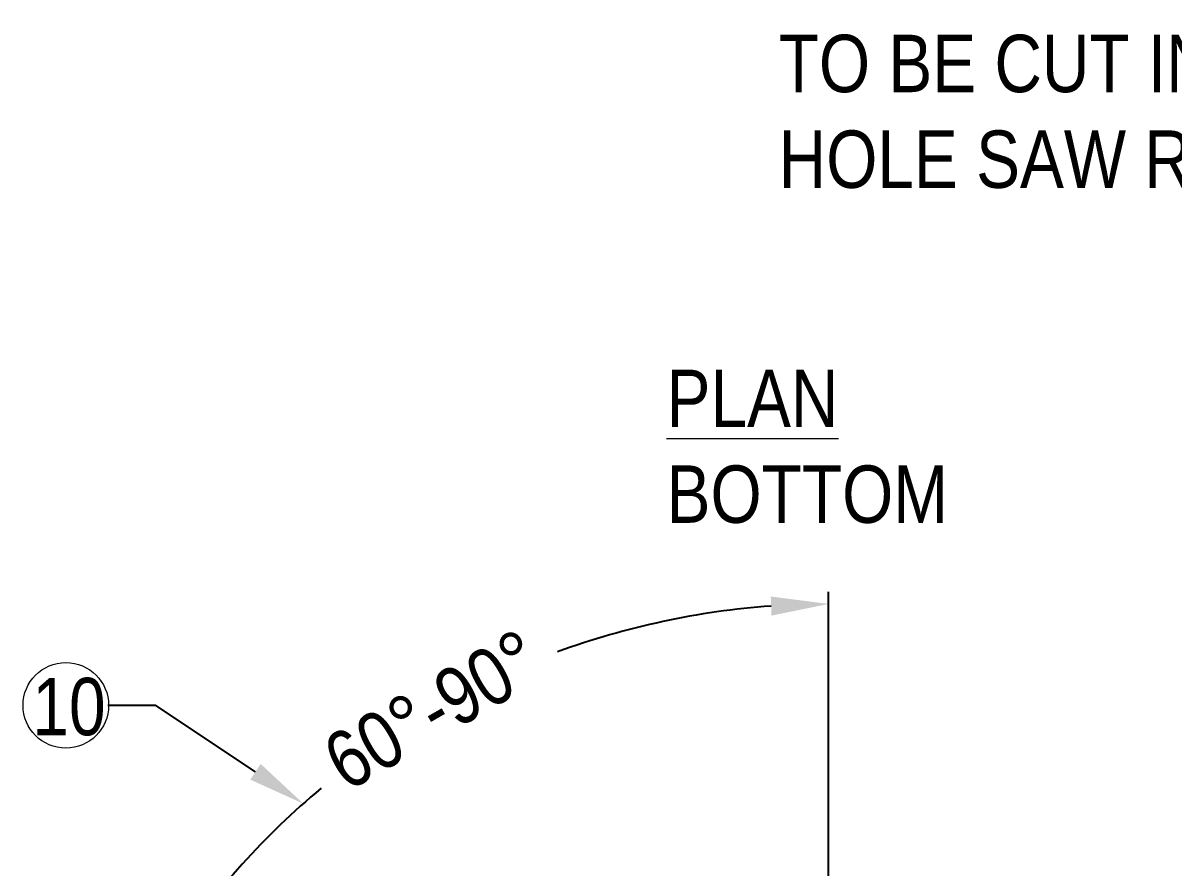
# Model space of a CAD drawing. Extents: x 0 to 216, y -4 to 280.
# Drawn here: x 130.42 to 178.11, y 166 to 201.04 of the extents above; entities that cross this region are included whole.
import ezdxf
from ezdxf import colors
from ezdxf.entities.mleader import LeaderData, LeaderLine
from ezdxf.math import Vec2, Vec3

# ---------------------------------------------------------------- set-up
doc = ezdxf.new("R2010")
doc.units = 0
doc.header["$LTSCALE"] = 10
doc.header["$MEASUREMENT"] = 0
doc.layers.add('CADdetails-1-ANNO', color=41, linetype='CONTINUOUS', lineweight=5)
doc.styles.add('CADdetails-DIMENSIONS', font='ARIALN.TTF', dxfattribs={"height": 2.38})
doc.styles.add('CADdetails-NOTES', font='ARIALN.TTF', dxfattribs={"height": 2.38})
doc.dimstyles.new('CADdetails-DIM', dxfattribs={"dimtxt": 2.38, "dimasz": 2.38, "dimexe": 0.5, "dimexo": 1.5, "dimgap": 1, "dimtad": 0, "dimzin": 0, "dimdsep": 46, "dimtxsty": 'CADdetails-DIMENSIONS', "dimcen": 1, "dimclrd": 256, "dimclre": 256, "dimclrt": 256, "dimadec": 0, "dimazin": 0, "dimtfac": 1, "dimtofl": 0, "dimtmove": 0, "dimatfit": 3, "dimfxl": 1, "dimtolj": 1, "dimtzin": 0, "dimarcsym": 0})

# ---------------------------------------------------------------- blocks, each defined once
blk = doc.blocks.new('*D4')
at = {"layer": 'CADdetails-1-ANNO', "lineweight": -2, "transparency": 16777216}
for p, q in [((163.795, 160.011), (163.795, 177.451)), ((135.473, 160.549), (134.997, 160.824))]:
    blk.add_line(p, q, dxfattribs=at)
for start, end in [(94.1642, 110.0545), (129.9455, 145.8358)]:
    blk.add_arc((163.795, 144.197), 32.754, start, end, dxfattribs=at)
at = {"layer": 'CADdetails-1-ANNO', "transparency": 16777216}
for points in [[(161.402, 177.261), (161.431, 176.468), (163.795, 176.951)], [(137.03, 162.38), (136.358, 162.801), (135.43, 160.574)]]:
    blk.add_solid(points, dxfattribs=at)
at = {"layer": 'CADdetails-1-ANNO', "transparency": 16777216, "insert": (147.418, 172.563), "char_height": 2.38, "attachment_point": 5, "rotation": 30, "style": 'CADdetails-DIMENSIONS'}
blk.add_mtext('\\A1;60%%D-90%%D', dxfattribs=at)

msp = doc.modelspace()

# ---------------------------------------------------------------- linework, layer by layer
at = {"layer": 'CADdetails-1-ANNO'}
msp.add_circle((132.191, 172.747), 1.773, dxfattribs=at)

# ---------------------------------------------------------------- texts
at = {"layer": 'CADdetails-1-ANNO', "insert": (148.49, 186.662), "char_height": 2.38, "attachment_point": 1, "style": 'CADdetails-DIMENSIONS'}
msp.add_mtext_dynamic_manual_height_columns('\\pi8.5948;{\\LPLAN \\P\\pi6.3073;}BOTTOM ', width=23.87334, gutter_width=11.9, heights=[0], dxfattribs=at)
at = {"layer": 'CADdetails-1-ANNO', "insert": (130.807, 173.887), "char_height": 2.38, "width": 1.29911, "attachment_point": 1, "style": 'CADdetails-NOTES'}
msp.add_mtext('10', dxfattribs=at)

# ---------------------------------------------------------------- dimensions: what is measured, and where the dimension line sits
at = {"layer": 'CADdetails-1-ANNO'}
dim = msp.add_angular_dim_2l(base=(152.593, 174.976), line1=((140.398, 157.706), (136.772, 159.799)), line2=((163.795, 150.677), (163.795, 158.511)), text='60%%D-90%%D', dimstyle='CADdetails-DIM', dxfattribs=at)
dim.commit()
dim.dimension.update_dxf_attribs({"geometry": '*D4', "text_midpoint": (147.418, 172.563)})

# ---------------------------------------------------------------- leaders
ml = msp.add_multileader_mtext('Standard', dxfattribs=at)
ml.set_content('%%C1 15/16" TO %%C2" HOLE REQUIRED \\PTO BE CUT IN PIPE.\\PHOLE SAW RECOMMENDED', color=256, style='CADdetails-DIMENSIONS')
ml.set_leader_properties()
ml.build(insert=Vec2(0, 0))
ml.multileader.update_dxf_attribs({"dogleg_length": 2, "arrow_head_size": 2.38})
ctx = ml.context
ctx.base_point, ctx.char_height, ctx.arrow_head_size, ctx.landing_gap_size, ctx.plane_origin = Vec3(160.23, 203.307), 2.38, 2.38, 1.5, Vec3(156.91, 210.97)
notes = []
notes.append((ctx, [(0, (1, 1, 0), (158.23, 203.307), (1, 0), 2, [(0, [(156.91, 210.97)], 0, [])])]))
ctx.mtext.insert, ctx.mtext.flow_direction = Vec3(161.73, 204.517), 5
ml = msp.add_multileader_mtext('Standard', dxfattribs=at)
ml.set_content('', color=256, style='CADdetails-DIMENSIONS')
ml.set_leader_properties()
ml.build(insert=Vec2(0, 0))
ml.multileader.update_dxf_attribs({"dogleg_length": 2, "arrow_head_size": 2.38})
ctx = ml.context
ctx.base_point, ctx.char_height, ctx.arrow_head_size, ctx.landing_gap_size, ctx.plane_origin = Vec3(130.926, 172.747), 2.38, 2.38, 1.5, Vec3(142.03, 168.673)
ctx.text_align_type = 2
notes.append((ctx, [(0, (1, 1, 0), (135.926, 172.747), (-1, 0), 2, [(0, [(142.03, 168.673)], 0, [])])]))
ctx.mtext.insert, ctx.mtext.alignment, ctx.mtext.flow_direction = Vec3(132.426, 173.937), 3, 5
for ctx, leaders in notes:
    for number, flags, end, landing, length, lines in leaders:
        leader = LeaderData()
        leader.index, (leader.has_last_leader_line, leader.has_dogleg_vector, leader.attachment_direction) = number, flags
        leader.last_leader_point, leader.dogleg_vector, leader.dogleg_length = Vec3(end), Vec3(landing), length
        for number, points, colour, breaks in lines:
            line = LeaderLine()
            line.index, line.vertices, line.color, line.breaks = number, Vec3.list(points), colors.encode_raw_color(colour), breaks
            leader.lines.append(line)
        ctx.leaders.append(leader)

doc.saveas('drawing.dxf')
